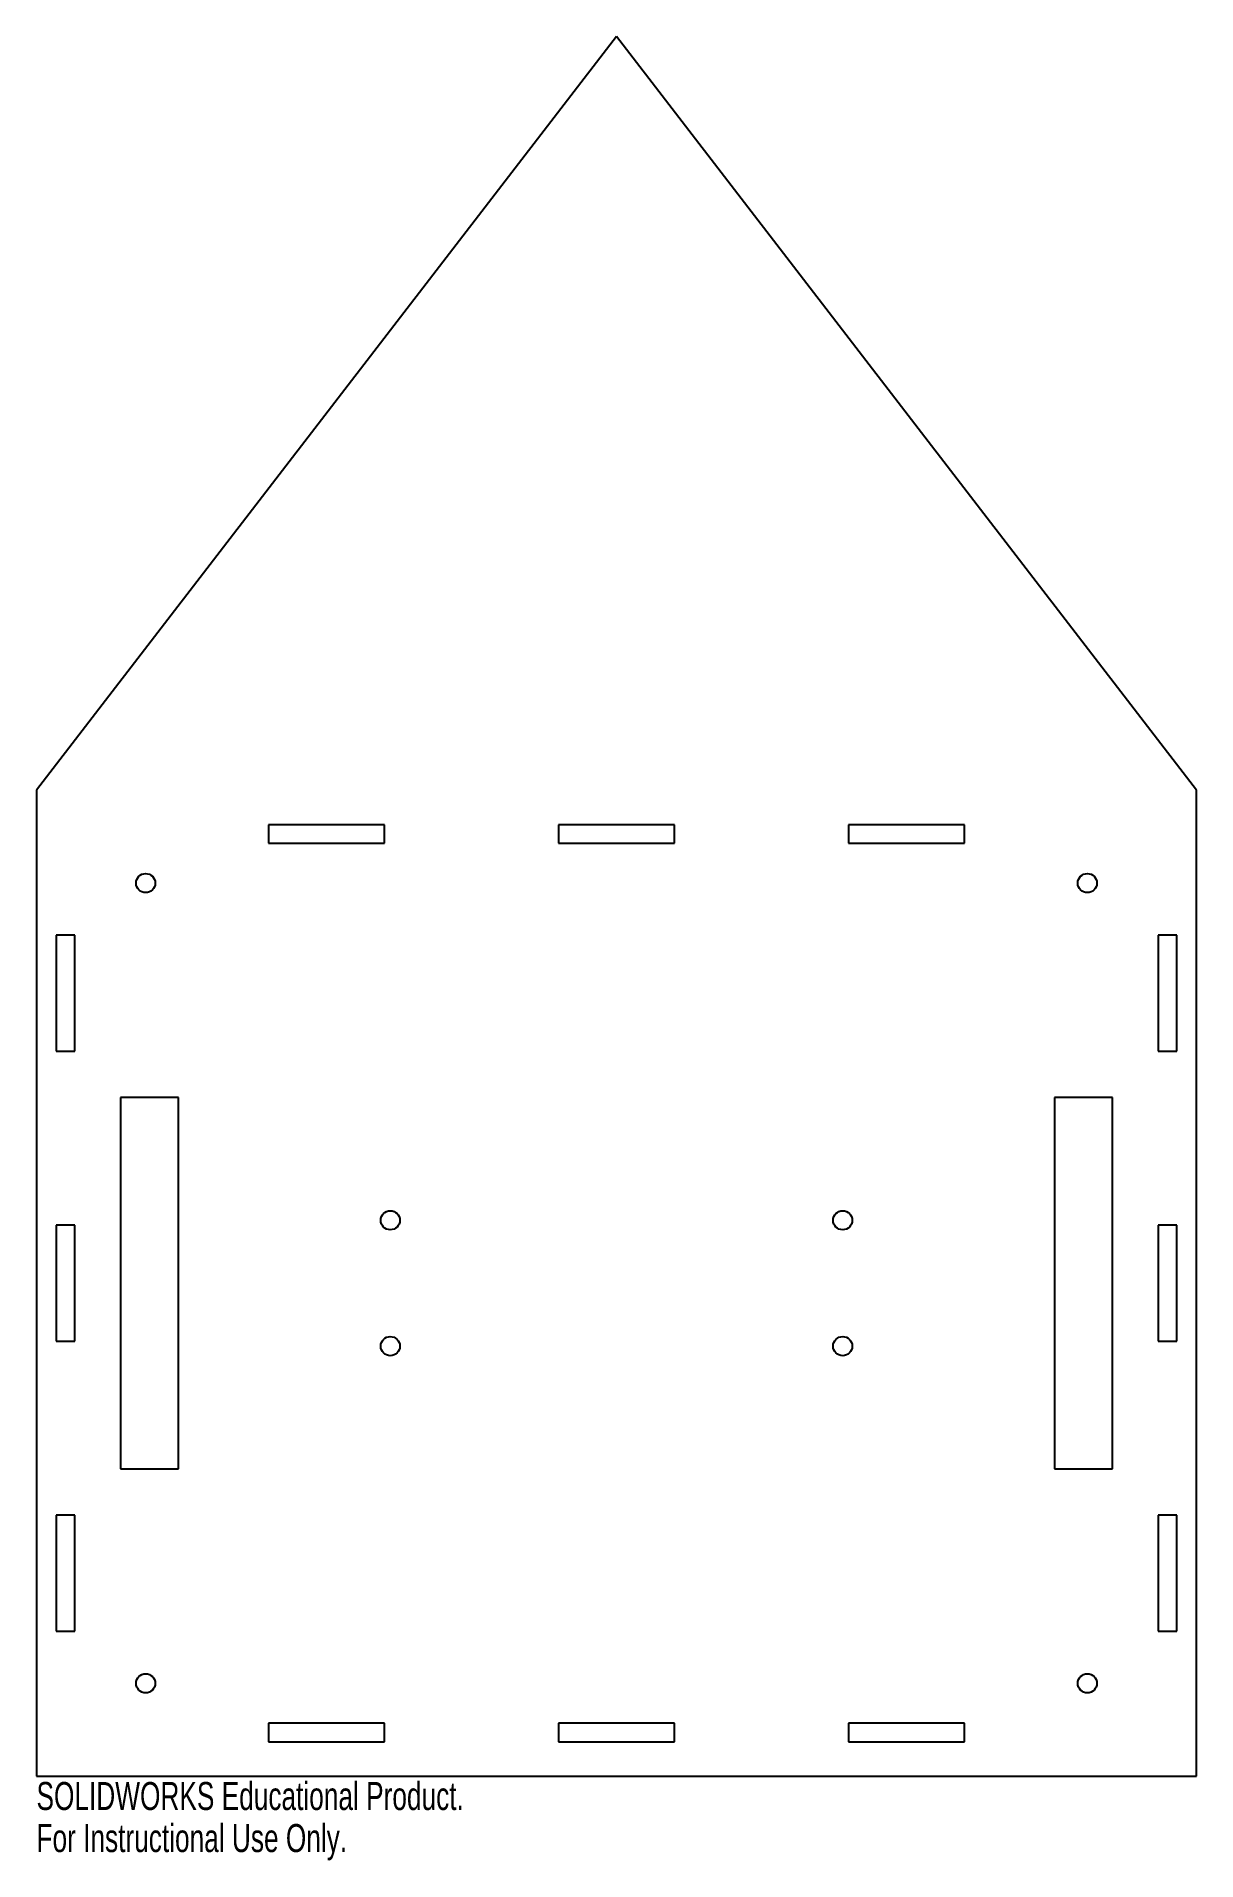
# Model space of a CAD drawing. Header units: millimetres. Extents: x -100 to 100, y -100 to 215.
import ezdxf

# ---------------------------------------------------------------- set-up
doc = ezdxf.new("R2010")
doc.units = ezdxf.units.MM
doc.styles.add('SLDTEXTSTYLE0', font='TXT', dxfattribs={"width": 0.7})

msp = doc.modelspace()

# ---------------------------------------------------------------- linework, layer by layer
at = {"color": 7, "linetype": 'Continuous', "lineweight": 25}
for p, q in [((0, 215), (-100, 85)), ((100, 85), (0, 215)), ((-100, 85), (-100, -85)), ((100, -85), (100, 85)), ((-60, 79.07), (-60, 75.89)), ((-40, 79.07), (-60, 79.07)), ((-40, 75.89), (-40, 79.07)), ((-10, 79.07), (-10, 75.89)), ((10, 79.07), (-10, 79.07)), ((10, 75.89), (10, 79.07)), ((40, 79.07), (40, 75.89)), ((60, 79.07), (40, 79.07)), ((60, 75.89), (60, 79.07)), ((-60, 75.89), (-40, 75.89)), ((-10, 75.89), (10, 75.89)), ((40, 75.89), (60, 75.89)), ((-93.41, 60), (-96.59, 60)), ((-96.59, 60), (-96.59, 40)), ((-93.41, 40), (-93.41, 60)), ((96.59, 60), (93.41, 60)), ((93.41, 60), (93.41, 40)), ((96.59, 40), (96.59, 60)), ((-96.59, 40), (-93.41, 40)), ((93.41, 40), (96.59, 40)), ((-75.5, 32), (-85.5, 32)), ((-85.5, 32), (-85.5, -32)), ((-75.5, -32), (-75.5, 32)), ((85.5, 32), (75.5, 32)), ((75.5, 32), (75.5, -32)), ((85.5, -32), (85.5, 32)), ((-93.41, 10), (-96.59, 10)), ((-96.59, 10), (-96.59, -10)), ((-93.41, -10), (-93.41, 10)), ((96.59, 10), (93.41, 10)), ((93.41, 10), (93.41, -10)), ((96.59, -10), (96.59, 10)), ((-96.59, -10), (-93.41, -10)), ((93.41, -10), (96.59, -10)), ((-85.5, -32), (-75.5, -32)), ((75.5, -32), (85.5, -32)), ((-93.41, -40), (-96.59, -40)), ((-96.59, -40), (-96.59, -60)), ((-93.41, -60), (-93.41, -40)), ((96.59, -40), (93.41, -40)), ((93.41, -40), (93.41, -60)), ((96.59, -60), (96.59, -40)), ((-96.59, -60), (-93.41, -60)), ((93.41, -60), (96.59, -60)), ((-40, -75.89), (-60, -75.89)), ((-60, -75.89), (-60, -79.07)), ((-40, -79.07), (-40, -75.89)), ((10, -75.89), (-10, -75.89)), ((-10, -75.89), (-10, -79.07)), ((10, -79.07), (10, -75.89)), ((60, -75.89), (40, -75.89)), ((40, -75.89), (40, -79.07)), ((60, -79.07), (60, -75.89)), ((-60, -79.07), (-40, -79.07)), ((-10, -79.07), (10, -79.07)), ((40, -79.07), (60, -79.07)), ((-100, -85), (100, -85))]:
    msp.add_line(p, q, dxfattribs=at)
for centre in [(-81.18, 69), (81.18, 69), (-39, 10.85), (39, 10.85), (-39, -10.85), (39, -10.85), (-81.18, -69), (81.18, -69)]:
    msp.add_circle(centre, 1.65, dxfattribs=at)

# ---------------------------------------------------------------- texts
at = {"color": 7, "linetype": 'Continuous', "char_height": 4.8336, "attachment_point": 1, "style": 'SLDTEXTSTYLE0'}
for s, insert in [('SOLIDWORKS Educational Product.', (-100, -86.02)), ('For Instructional Use Only.', (-100, -93.27))]:
    msp.add_mtext(s, dxfattribs=dict(at, insert=insert))

doc.saveas('drawing.dxf')
